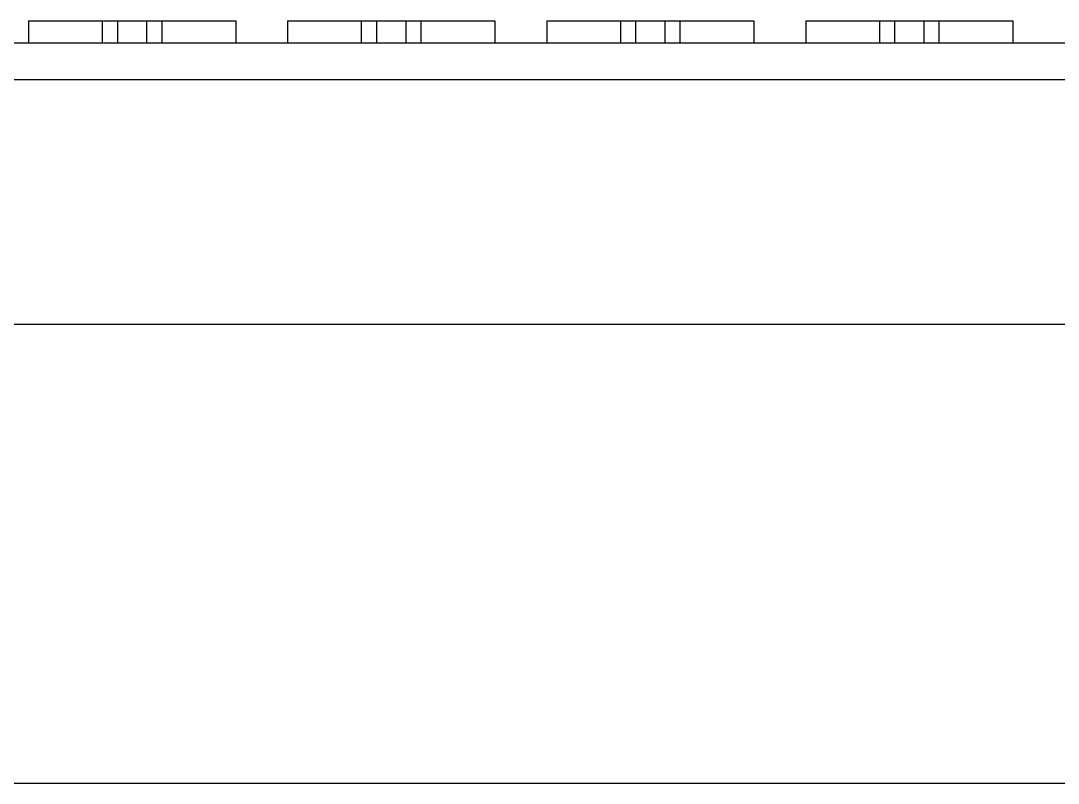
# Model space of a CAD drawing. Header units: millimetres. Extents: x 2890 to 3977, y 86 to 903.
# Drawn here: x 3033.2 to 3047.21, y 710.09 to 720.39 of the extents above; entities that cross this region are included whole.
import ezdxf

# ---------------------------------------------------------------- set-up
doc = ezdxf.new("R2010")
doc.units = ezdxf.units.MM
doc.layers.add('00_COMPONENTS', color=7, linetype='Continuous')

msp = doc.modelspace()

# ---------------------------------------------------------------- linework, layer by layer
at = {"color": 7, "linetype": 'Continuous'}
for p, q in [((3033.302, 720.386), (3033.302, 720.086)), ((3033.302, 720.386), (3036.102, 720.386)), ((3034.302, 720.086), (3034.302, 720.386)), ((3034.502, 720.386), (3034.502, 720.086)), ((3034.902, 720.086), (3034.902, 720.386)), ((3035.102, 720.386), (3035.102, 720.086)), ((3036.102, 720.386), (3036.102, 720.086)), ((3036.802, 720.386), (3036.802, 720.086)), ((3036.802, 720.386), (3039.602, 720.386)), ((3037.802, 720.086), (3037.802, 720.386)), ((3038.002, 720.386), (3038.002, 720.086)), ((3038.402, 720.086), (3038.402, 720.386)), ((3038.602, 720.386), (3038.602, 720.086)), ((3039.602, 720.386), (3039.602, 720.086)), ((3040.302, 720.386), (3040.302, 720.086)), ((3040.302, 720.386), (3043.102, 720.386)), ((3041.302, 720.086), (3041.302, 720.386)), ((3041.502, 720.386), (3041.502, 720.086)), ((3041.902, 720.086), (3041.902, 720.386)), ((3042.102, 720.386), (3042.102, 720.086)), ((3043.102, 720.386), (3043.102, 720.086)), ((3043.802, 720.386), (3043.802, 720.086)), ((3043.802, 720.386), (3046.602, 720.386)), ((3044.802, 720.086), (3044.802, 720.386)), ((3045.002, 720.386), (3045.002, 720.086)), ((3045.402, 720.086), (3045.402, 720.386)), ((3045.602, 720.386), (3045.602, 720.086)), ((3046.602, 720.386), (3046.602, 720.086)), ((3014.402, 720.086), (3058.002, 720.086))]:
    msp.add_line(p, q, dxfattribs=at)
at = {"layer": '00_COMPONENTS', "color": 3, "linetype": 'Continuous'}
for p, q in [((3058.002, 719.586), (3014.402, 719.586)), ((2951.092, 716.286), (3278.192, 716.286)), ((2951.042, 710.086), (3101.265, 710.086))]:
    msp.add_line(p, q, dxfattribs=at)

doc.saveas('drawing.dxf')
